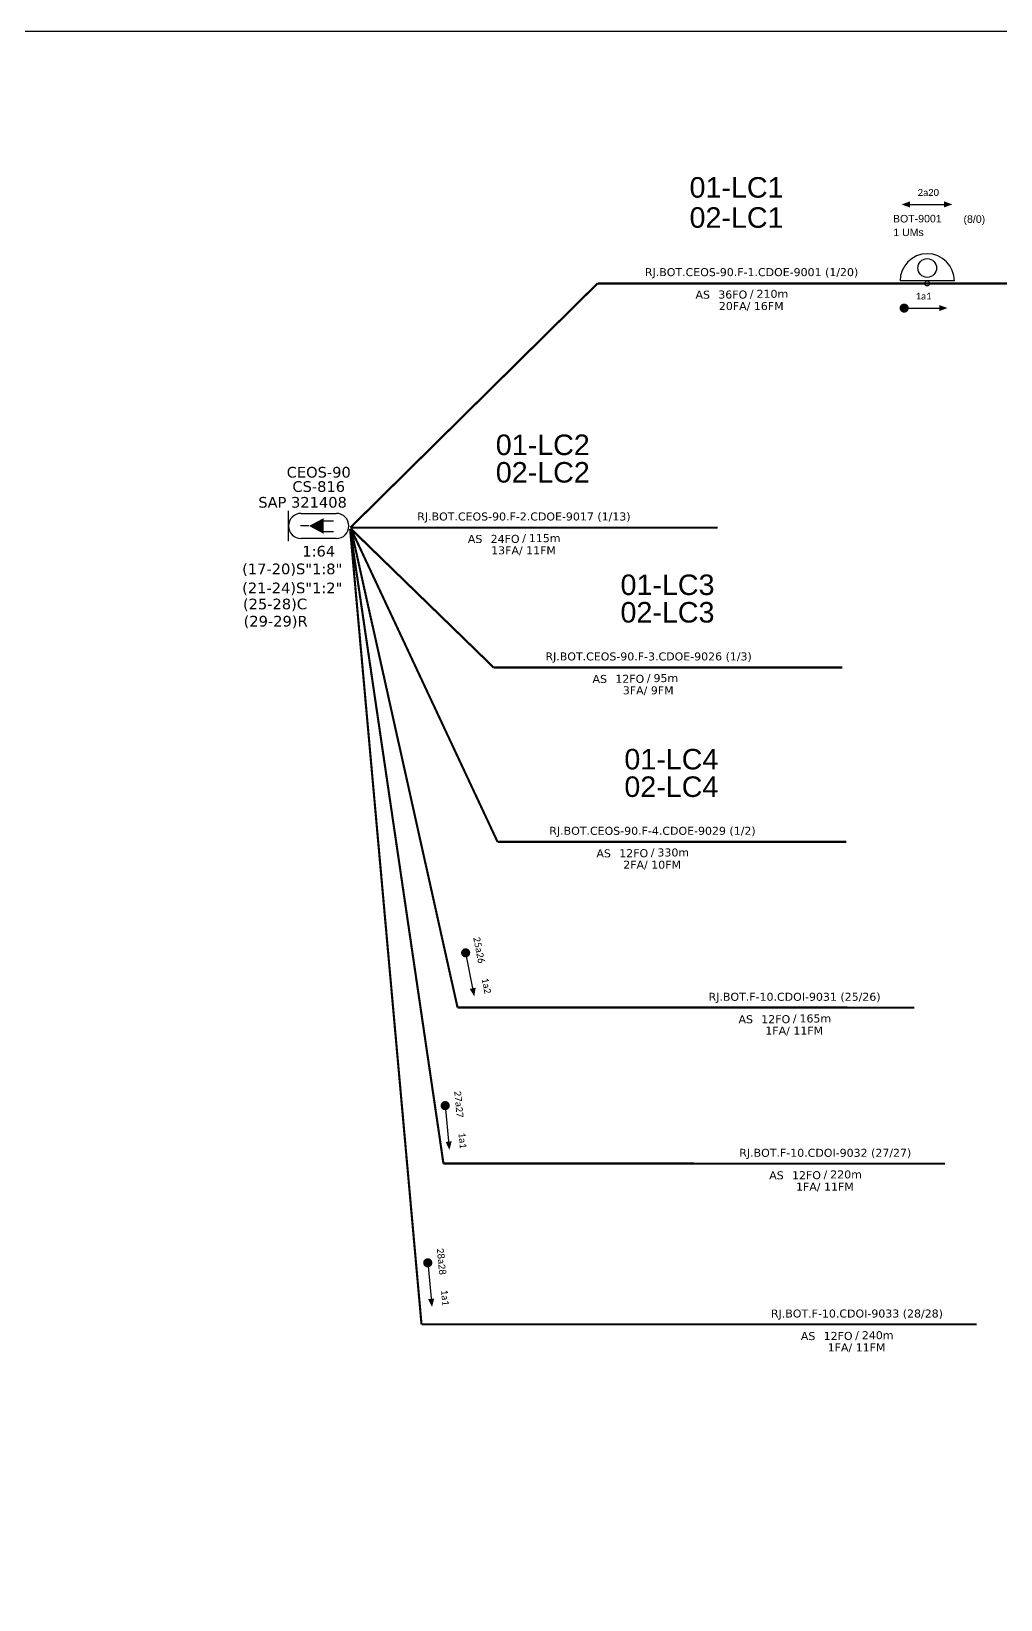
# Model space of a CAD drawing. Header units: inches. Extents: x 0 to 839, y 0 to 594.
# Drawn here: x 338.1 to 548.9, y 253.1 to 594 of the extents above; entities that cross this region are included whole.
import ezdxf
from ezdxf.enums import TextEntityAlignment as Align

# ---------------------------------------------------------------- set-up
doc = ezdxf.new("R2010")
doc.units = ezdxf.units.IN
doc.header["$LTSCALE"] = 0.5
for name, color, linetype, lineweight in [("20.0-LEGENDA DOS CDO'S", 1, 'Continuous', 0), ('20.2-CDO_POSTE', 1, 'Continuous', 5), ('40.1-ETIQUETAS', 1, 'Continuous', 20)]:
    doc.layers.add(name, color=color, linetype=linetype, lineweight=lineweight)
for name, color, linetype in [('20.4-CEOS', 1, 'Continuous'), ('CAP a instalar', 1, 'Continuous'), ('LANCES CORD', 7, 'Continuous'), ('SETA', 7, 'Continuous'), ('UNIFILAR', 7, 'Continuous')]:
    doc.layers.add(name, color=color, linetype=linetype)
doc.styles.add('ARIAL', font='arial.ttf')
doc.styles.add('siredit', font='verdana.ttf')
doc.styles.get("Standard").update_dxf_attribs({"font": 'arial.ttf'})
doc.linetypes.add('FENCELINE1', pattern='A,0.25,-0.1,[133,ltypeshp.shx,S=0.1,R=0,X=-0.1,Y=0],-0.1,1', length=1.45)

# ---------------------------------------------------------------- blocks, each defined once
blk = doc.blocks.new('CDOE-TEXTO PADRÃO')
at = {"layer": "20.0-LEGENDA DOS CDO'S", "color": 0, "style": 'ARIAL'}
for tag, p in [('CDO_N', (0.49, 7.39)), ('CORDOALHA', (0.5, 4.33)), ('SAP', (0.51, 1.67)), ('SPLITER_1', (0.59, -0.91)), ('SPLITER_2', (0.6, -3.55)), ('(XX-XX_F)S', (0.54, -8.29)), ('(XX-XX_L)S', (0.55, -10.83)), ('UMS', (0.55, -13.15))]:
    blk.add_attdef(tag, p, '', height=1.7, rotation=0.118, dxfattribs=at)
blk.add_attdef('FIBRAS_UTILIZADAS', text='', height=1.7, rotation=0.118, dxfattribs=at).set_placement((19.77, 7.43), align=Align.CENTER)
blk = doc.blocks.new('SAN')
at = {"layer": 'SETA'}
blk.add_lwpolyline([(-2.58, 0), (6.02, 0)], dxfattribs=at)
for points in [[(-2.1, -0.66), (-3.93, 0), (-2.1, 0.67)], [(5.33, 0.68), (7.16, 0.01), (5.33, -0.65)]]:
    blk.add_solid(points, dxfattribs=at)
blk = doc.blocks.new('ETIQUETA_RS5F')
at = {"layer": '40.1-ETIQUETAS', "color": 0, "style": 'siredit'}
blk.add_text('/', height=1.5, dxfattribs=at).set_placement((1.55, -1.95), align=Align.MIDDLE_RIGHT)
for tag, p in [('ETIQUETA_R_PRIMARIA', (1.18, 4.1)), ('ETIQUETA_R_SECUNDARIA', (1.18, 2.1)), ('F_ATIVAS/F_MORTAS', (1.11, -4.24))]:
    blk.add_attdef(tag, text='', height=1.5, dxfattribs=at).set_placement(p, align=Align.MIDDLE_CENTER)
for tag, p in [('TIPO_CABO', (-6.62, -2.12)), ('CAP_CABO', (0.37, -2.09))]:
    blk.add_attdef(tag, text='', height=1.5, dxfattribs=at).set_placement(p, align=Align.MIDDLE_RIGHT)
blk.add_attdef('METROS', text='', height=1.5, dxfattribs=at).set_placement((2.11, -1.95), align=Align.MIDDLE_LEFT)
for tag, p in [('FUSÃO_1', (0.82, -8.39)), ('FUSÃO_2', (0.82, -10.6)), ('FUSÃO_3', (0.82, -12.93)), ('FUSÃO_4', (0.82, -15.14)), ('FUSÃO_5', (0.82, -17.16))]:
    blk.add_attdef(tag, text='', height=1.5, dxfattribs=at).set_placement(p, align=Align.CENTER)
blk = doc.blocks.new('*U43')
at = {"layer": '20.4-CEOS', "color": 7, "style": 'siredit'}
for tag, p in [('FIBRAS_SPLITTER', (0, 0)), ('FIBRAS_TOP_C', (0, -4.13)), ('RESERVA_FINAIS', (0, -5.46))]:
    blk.add_attdef(tag, p, '', height=1.01, dxfattribs=at)
for tag, p, flags in [('ID_ATIVIDADE', (0, -6.77), 3), ('FATOR', (0, -8.09), 1), ('QTDE', (0, -9.4), 1), ('FID', (0, -10.71), 1)]:
    blk.add_attdef(tag, p, '', height=1.01, dxfattribs=dict(at, flags=flags))
blk = doc.blocks.new('*U45')
at = {"layer": '20.4-CEOS', "color": 7, "style": 'siredit'}
blk.add_attdef('FIBRAS_SPLITTER', (0, 0), '', height=1.01, dxfattribs=at)
for tag, p, flags in [('ID_ATIVIDADE', (0, -1.48), 3), ('FATOR', (0, -2.79), 1), ('QTDE', (0, -4.11), 1), ('FID', (0, -5.42), 1)]:
    blk.add_attdef(tag, p, '', height=1.01, dxfattribs=dict(at, flags=flags))

msp = doc.modelspace()

# ---------------------------------------------------------------- linework, layer by layer
at = {"color": 7}
msp.add_line((538.85, 539.75), (527.03, 539.75), dxfattribs=at)
msp.add_lwpolyline([(0, 0), (838.56, 0), (838.56, 594), (0, 594), (0, 0)])
at = {"color": 7, "const_width": 0.994}
msp.add_lwpolyline([(527.43, 533.84, 1), (528.42, 533.84, 1)], format="xyb", close=True, dxfattribs=at)
at = {"const_width": 0.994}
for points in [[(432.48, 394.17, 1), (432.67, 393.2, 1)], [(428.09, 360.96, 1), (428.18, 359.97, 1)], [(424.29, 326.79, 1), (424.38, 325.8, 1)]]:
    msp.add_lwpolyline(points, format="xyb", close=True, dxfattribs=at)
at = {"color": 7}
for centre, radius in [((532.94, 542.56), 2.04), ((532.94, 539.2), 0.547)]:
    msp.add_circle(centre, radius, dxfattribs=at)
msp.add_arc((532.94, 539.75), 5.91, 0, 180, dxfattribs=at)
at = {"layer": '20.4-CEOS', "color": 7}
for p, q in [((396.79, 489.22), (404.46, 489.22)), ((404.46, 483.75), (396.79, 483.75))]:
    msp.add_line(p, q, dxfattribs=at)
for points in [[(394.06, 483.19), (394.06, 489.78)], [(401.54, 487.57), (403.87, 487.57)], [(398.51, 486.48), (396.67, 486.48)], [(401.54, 485.29), (403.87, 485.29)]]:
    msp.add_lwpolyline(points, dxfattribs=at)
msp.add_lwpolyline([(398.51, 486.48, 0, 3.38, 0), (401.68, 486.48, 3.38, 3.38, 0)], format="xyseb", dxfattribs=at)
for centre, start, end in [((396.79, 486.48), 90, 270), ((404.46, 486.48), 270, 90)]:
    msp.add_arc(centre, 2.73, start, end, dxfattribs=at)
at = {"layer": 'CAP a instalar', "color": 7, "linetype": 'FENCELINE1', "ltscale": 7, "const_width": 0.464}
for points in [[(407.52, 486.13), (461.25, 539.2)], [(532.96, 539.2), (461.25, 539.2)], [(532.96, 539.2), (608.67, 539.17)], [(407.52, 486.13), (487.38, 486.13)], [(439.52, 417.8), (407.65, 485.85)], [(438.67, 455.71), (407.65, 485.85)], [(438.67, 455.71), (514.49, 455.71)], [(439.52, 417.8), (515.34, 417.8)]]:
    msp.add_lwpolyline(points, dxfattribs=at)
at = {"layer": 'CAP a instalar', "color": 252, "linetype": 'FENCELINE1', "ltscale": 7, "const_width": 0.464}
for points in [[(407.45, 485.85), (427.75, 347.88)], [(407.45, 485.85), (422.98, 312.93)], [(407.65, 485.85), (430.81, 381.8)], [(430.81, 381.8), (530.16, 381.78)], [(427.75, 347.88), (536.83, 347.86)], [(422.98, 312.93), (543.72, 312.92)]]:
    msp.add_lwpolyline(points, dxfattribs=at)
at = {"layer": 'SETA', "color": 7}
msp.add_lwpolyline([(527.68, 533.84), (536.23, 533.84)], dxfattribs=at)
at = {"layer": 'SETA'}
for points in [[(432.57, 393.69), (434.23, 385.3)], [(428.13, 360.46), (428.93, 351.95)], [(424.34, 326.3), (425.14, 317.79)]]:
    msp.add_lwpolyline(points, dxfattribs=at)
at = {"layer": 'SETA', "color": 7}
msp.add_solid([(535.55, 534.51), (537.37, 533.85), (535.55, 533.19)], dxfattribs=at)
at = {"layer": 'SETA'}
for points in [[(434.76, 386.1), (434.46, 384.19), (433.46, 385.85)], [(429.54, 352.7), (429.05, 350.82), (428.22, 352.57)], [(425.74, 318.53), (425.26, 316.66), (424.42, 318.41)]]:
    msp.add_solid(points, dxfattribs=at)

# ---------------------------------------------------------------- block references
at = {"layer": '20.2-CDO_POSTE', "color": 7}
ref = msp.add_blockref('CDOE-TEXTO PADRÃO', (532.55, 541.45), dxfattribs=dict(at, xscale=0.966508242798376, yscale=0.966508242798376, zscale=0.966508242798376))
ref.add_attrib('CDO_N', 'BOT-9001', (525.5, 552.45), dxfattribs={"layer": "20.0-LEGENDA DOS CDO'S", "color": 0, "height": 1.643, "rotation": 0.118, "style": 'ARIAL'})
ref.add_attrib('CORDOALHA', '1 UMs', (525.56, 549.49), dxfattribs={"layer": "20.0-LEGENDA DOS CDO'S", "color": 0, "height": 1.643, "rotation": 0.118, "style": 'ARIAL'})
ref.add_attrib('FIBRAS_UTILIZADAS', '       (8/0)', dxfattribs={"layer": "20.0-LEGENDA DOS CDO'S", "color": 0, "height": 1.6429, "rotation": 0.118, "style": 'ARIAL'}).set_placement((540.96, 552.37), align=Align.CENTER)
at = {"layer": '20.4-CEOS', "color": 0, "lineweight": 0}
ref = msp.add_blockref('*U43', (383.98, 475.99), dxfattribs=dict(at, xscale=2.294514000160107, yscale=2.294514000160107, zscale=2.294514000160107))
ref.add_attrib('FIBRAS_SPLITTER', '(17-20)S"1:8"', (383.98, 475.99), dxfattribs={"color": 7, "height": 2.3167, "style": 'siredit'})
ref.add_attrib('FIBRAS_TOP_C', '(25-28)C', (384.15, 468.36), dxfattribs={"color": 7, "height": 2.317, "style": 'siredit'})
ref.add_attrib('RESERVA_FINAIS', '(29-29)R', (384.3, 464.62), dxfattribs={"color": 7, "height": 2.317, "style": 'siredit'})
at = {"layer": '20.4-CEOS', "color": 0, "lineweight": 0, "xscale": 2.294514000160107, "yscale": 2.294514000160107, "zscale": 2.294514000160107}
msp.add_blockref('*U45', (383.98, 471.85), dxfattribs=at).add_auto_attribs({'FIBRAS_SPLITTER': '(21-24)S"1:2"'})
at = {"layer": '40.1-ETIQUETAS', "color": 7}
ref = msp.add_blockref('ETIQUETA_RS5F', (493.38, 539.22), dxfattribs=dict(at, xscale=1.159809873027176, yscale=1.159809873027176, zscale=1.159809873027176))
ref.add_attrib('ETIQUETA_R_SECUNDARIA', 'RJ.BOT.CEOS-90.F-1.CDOE-9001 (1/20)', dxfattribs={"color": 0, "height": 1.7397, "style": 'siredit'}).set_placement((494.75, 541.66), align=Align.MIDDLE_CENTER)
ref.add_attrib('TIPO_CABO', 'AS', dxfattribs={"color": 0, "height": 1.74, "style": 'siredit'}).set_placement((485.7, 536.76), align=Align.MIDDLE_RIGHT)
ref.add_attrib('CAP_CABO', '36FO', dxfattribs={"color": 0, "height": 1.74, "style": 'siredit'}).set_placement((493.8, 536.79), align=Align.MIDDLE_RIGHT)
ref.add_attrib('METROS', '210m', dxfattribs={"color": 0, "height": 1.74, "style": 'siredit'}).set_placement((495.83, 536.95), align=Align.MIDDLE_LEFT)
ref.add_attrib('F_ATIVAS/F_MORTAS', '20FA/ 16FM', dxfattribs={"color": 0, "height": 1.74, "style": 'siredit'}).set_placement((494.67, 534.29), align=Align.MIDDLE_CENTER)
ref = msp.add_blockref('ETIQUETA_RS5F', (443.87, 486.1), dxfattribs=dict(at, xscale=1.159809873027176, yscale=1.159809873027176, zscale=1.159809873027176))
ref.add_attrib('ETIQUETA_R_SECUNDARIA', 'RJ.BOT.CEOS-90.F-2.CDOE-9017 (1/13)', dxfattribs={"color": 0, "height": 1.7397, "style": 'siredit'}).set_placement((445.24, 488.54), align=Align.MIDDLE_CENTER)
ref.add_attrib('TIPO_CABO', 'AS', dxfattribs={"color": 0, "height": 1.74, "style": 'siredit'}).set_placement((436.2, 483.65), align=Align.MIDDLE_RIGHT)
ref.add_attrib('CAP_CABO', '24FO', dxfattribs={"color": 0, "height": 1.74, "style": 'siredit'}).set_placement((444.3, 483.67), align=Align.MIDDLE_RIGHT)
ref.add_attrib('METROS', '115m', dxfattribs={"color": 0, "height": 1.74, "style": 'siredit'}).set_placement((446.32, 483.83), align=Align.MIDDLE_LEFT)
ref.add_attrib('F_ATIVAS/F_MORTAS', '13FA/ 11FM', dxfattribs={"color": 0, "height": 1.74, "style": 'siredit'}).set_placement((445.16, 481.18), align=Align.MIDDLE_CENTER)
ref = msp.add_blockref('ETIQUETA_RS5F', (470.98, 455.68), dxfattribs=dict(at, xscale=1.159809873027176, yscale=1.159809873027176, zscale=1.159809873027176))
ref.add_attrib('ETIQUETA_R_SECUNDARIA', 'RJ.BOT.CEOS-90.F-3.CDOE-9026 (1/3)', dxfattribs={"color": 0, "height": 1.7397, "style": 'siredit'}).set_placement((472.36, 458.12), align=Align.MIDDLE_CENTER)
ref.add_attrib('TIPO_CABO', 'AS', dxfattribs={"color": 0, "height": 1.74, "style": 'siredit'}).set_placement((463.31, 453.22), align=Align.MIDDLE_RIGHT)
ref.add_attrib('CAP_CABO', '12FO', dxfattribs={"color": 0, "height": 1.74, "style": 'siredit'}).set_placement((471.41, 453.25), align=Align.MIDDLE_RIGHT)
ref.add_attrib('METROS', '95m', dxfattribs={"color": 0, "height": 1.74, "style": 'siredit'}).set_placement((473.43, 453.41), align=Align.MIDDLE_LEFT)
ref.add_attrib('F_ATIVAS/F_MORTAS', '3FA/ 9FM', dxfattribs={"color": 0, "height": 1.74, "style": 'siredit'}).set_placement((472.27, 450.75), align=Align.MIDDLE_CENTER)
ref = msp.add_blockref('ETIQUETA_RS5F', (471.83, 417.77), dxfattribs=dict(at, xscale=1.159809873027176, yscale=1.159809873027176, zscale=1.159809873027176))
ref.add_attrib('ETIQUETA_R_SECUNDARIA', 'RJ.BOT.CEOS-90.F-4.CDOE-9029 (1/2)', dxfattribs={"color": 0, "height": 1.7397, "style": 'siredit'}).set_placement((473.2, 420.21), align=Align.MIDDLE_CENTER)
ref.add_attrib('TIPO_CABO', 'AS', dxfattribs={"color": 0, "height": 1.74, "style": 'siredit'}).set_placement((464.16, 415.31), align=Align.MIDDLE_RIGHT)
ref.add_attrib('CAP_CABO', '12FO', dxfattribs={"color": 0, "height": 1.74, "style": 'siredit'}).set_placement((472.26, 415.34), align=Align.MIDDLE_RIGHT)
ref.add_attrib('METROS', '330m', dxfattribs={"color": 0, "height": 1.74, "style": 'siredit'}).set_placement((474.28, 415.5), align=Align.MIDDLE_LEFT)
ref.add_attrib('F_ATIVAS/F_MORTAS', '2FA/ 10FM', dxfattribs={"color": 0, "height": 1.74, "style": 'siredit'}).set_placement((473.12, 412.84), align=Align.MIDDLE_CENTER)
at = {"layer": '40.1-ETIQUETAS', "color": 252}
ref = msp.add_blockref('ETIQUETA_RS5F', (502.73, 381.69), dxfattribs=dict(at, xscale=1.159809873027176, yscale=1.159809873027176, zscale=1.159809873027176))
ref.add_attrib('ETIQUETA_R_SECUNDARIA', 'RJ.BOT.F-10.CDOI-9031 (25/26)', dxfattribs={"color": 0, "height": 1.7397, "style": 'siredit'}).set_placement((504.1, 384.13), align=Align.MIDDLE_CENTER)
ref.add_attrib('TIPO_CABO', 'AS', dxfattribs={"color": 0, "height": 1.74, "style": 'siredit'}).set_placement((495.05, 379.24), align=Align.MIDDLE_RIGHT)
ref.add_attrib('CAP_CABO', '12FO', dxfattribs={"color": 0, "height": 1.74, "style": 'siredit'}).set_placement((503.15, 379.26), align=Align.MIDDLE_RIGHT)
ref.add_attrib('METROS', '165m', dxfattribs={"color": 0, "height": 1.74, "style": 'siredit'}).set_placement((505.17, 379.42), align=Align.MIDDLE_LEFT)
ref.add_attrib('F_ATIVAS/F_MORTAS', '1FA/ 11FM', dxfattribs={"color": 0, "height": 1.74, "style": 'siredit'}).set_placement((504.02, 376.77), align=Align.MIDDLE_CENTER)
ref = msp.add_blockref('ETIQUETA_RS5F', (509.4, 347.77), dxfattribs=dict(at, xscale=1.159809873027176, yscale=1.159809873027176, zscale=1.159809873027176))
ref.add_attrib('ETIQUETA_R_SECUNDARIA', 'RJ.BOT.F-10.CDOI-9032 (27/27)', dxfattribs={"color": 0, "height": 1.7397, "style": 'siredit'}).set_placement((510.77, 350.21), align=Align.MIDDLE_CENTER)
ref.add_attrib('TIPO_CABO', 'AS', dxfattribs={"color": 0, "height": 1.74, "style": 'siredit'}).set_placement((501.73, 345.32), align=Align.MIDDLE_RIGHT)
ref.add_attrib('CAP_CABO', '12FO', dxfattribs={"color": 0, "height": 1.74, "style": 'siredit'}).set_placement((509.83, 345.34), align=Align.MIDDLE_RIGHT)
ref.add_attrib('METROS', '220m', dxfattribs={"color": 0, "height": 1.74, "style": 'siredit'}).set_placement((511.85, 345.51), align=Align.MIDDLE_LEFT)
ref.add_attrib('F_ATIVAS/F_MORTAS', '1FA/ 11FM', dxfattribs={"color": 0, "height": 1.74, "style": 'siredit'}).set_placement((510.69, 342.85), align=Align.MIDDLE_CENTER)
ref = msp.add_blockref('ETIQUETA_RS5F', (516.28, 312.83), dxfattribs=dict(at, xscale=1.159809873027176, yscale=1.159809873027176, zscale=1.159809873027176))
ref.add_attrib('ETIQUETA_R_SECUNDARIA', 'RJ.BOT.F-10.CDOI-9033 (28/28)', dxfattribs={"color": 0, "height": 1.7397, "style": 'siredit'}).set_placement((517.66, 315.27), align=Align.MIDDLE_CENTER)
ref.add_attrib('TIPO_CABO', 'AS', dxfattribs={"color": 0, "height": 1.74, "style": 'siredit'}).set_placement((508.61, 310.37), align=Align.MIDDLE_RIGHT)
ref.add_attrib('CAP_CABO', '12FO', dxfattribs={"color": 0, "height": 1.74, "style": 'siredit'}).set_placement((516.71, 310.4), align=Align.MIDDLE_RIGHT)
ref.add_attrib('METROS', '240m', dxfattribs={"color": 0, "height": 1.74, "style": 'siredit'}).set_placement((518.73, 310.56), align=Align.MIDDLE_LEFT)
ref.add_attrib('F_ATIVAS/F_MORTAS', '1FA/ 11FM', dxfattribs={"color": 0, "height": 1.74, "style": 'siredit'}).set_placement((517.57, 307.9), align=Align.MIDDLE_CENTER)
at = {"layer": 'UNIFILAR', "color": 7, "lineweight": -3, "xscale": 0.9943500411070679, "yscale": 0.9943500411070679, "zscale": 0.9943500411070679}
msp.add_blockref('SAN', (531.28, 556.37), dxfattribs=at)

# ---------------------------------------------------------------- texts
at = {"color": 7, "char_height": 1.4915, "width": 25.2155, "attachment_point": 5}
for s, insert in [('\\C7;\\fCalibri|b0|i0|c0|p34;2a20', (533.18, 558.98)), ('\\C7;\\fCalibri|b0|i0|c0|p34;1a1', (532.15, 536.45))]:
    msp.add_mtext(s, dxfattribs=dict(at, insert=insert))
at = {"char_height": 1.4915, "width": 25.2155, "attachment_point": 5}
for s, insert, rotation in [('{\\fCalibri|b0|i0|c0|p34;\\C7;25a26}', (435.5, 394.28), 281.1522), ('{\\fCalibri|b0|i0|c0|p34;\\C7;1a2}', (437.09, 386.51), 281.1522), ('{\\fCalibri|b0|i0|c0|p34;\\C7;27a27}', (431.1, 360.76), 275.3738), ('\\C7;\\fCalibri|b0|i0|c0|p34;1a1', (431.91, 352.87), 275.3738), ('{\\fCalibri|b0|i0|c0|p34;\\C7;28a28}', (427.31, 326.59), 275.3738), ('\\C7;\\fCalibri|b0|i0|c0|p34;1a1', (428.11, 318.71), 275.3738)]:
    msp.add_mtext(s, dxfattribs=dict(at, insert=insert, rotation=rotation))
at = {"layer": '20.4-CEOS', "color": 7, "style": 'siredit'}
for s, p in [('CEOS-90', (400.63, 499.32)), ('CS-816', (400.63, 496.21)), ('SAP 321408', (397.12, 492.78)), ('1:64', (400.63, 482.15))]:
    msp.add_text(s, height=2.317, dxfattribs=at).set_placement(p, align=Align.TOP_CENTER)
at = {"layer": 'LANCES CORD', "color": 3, "char_height": 4.4616, "width": 26.5845, "attachment_point": 5}
for s, insert in [('\\fArial|b0|i0;01-LC1', (491.48, 560.05)), ('\\fArial|b0|i0;02-LC1', (491.48, 553.5)), ('\\fArial|b0|i0;01-LC2', (449.35, 504.09)), ('\\fArial|b0|i0;02-LC2', (449.35, 498.11)), ('\\fArial|b0|i0;01-LC3', (476.47, 473.66)), ('\\fArial|b0|i0;02-LC3', (476.46, 467.68)), ('\\fArial|b0|i0;01-LC4', (477.31, 435.75)), ('\\fArial|b0|i0;02-LC4', (477.31, 429.77))]:
    msp.add_mtext(s, dxfattribs=dict(at, insert=insert))

doc.saveas('drawing.dxf')
